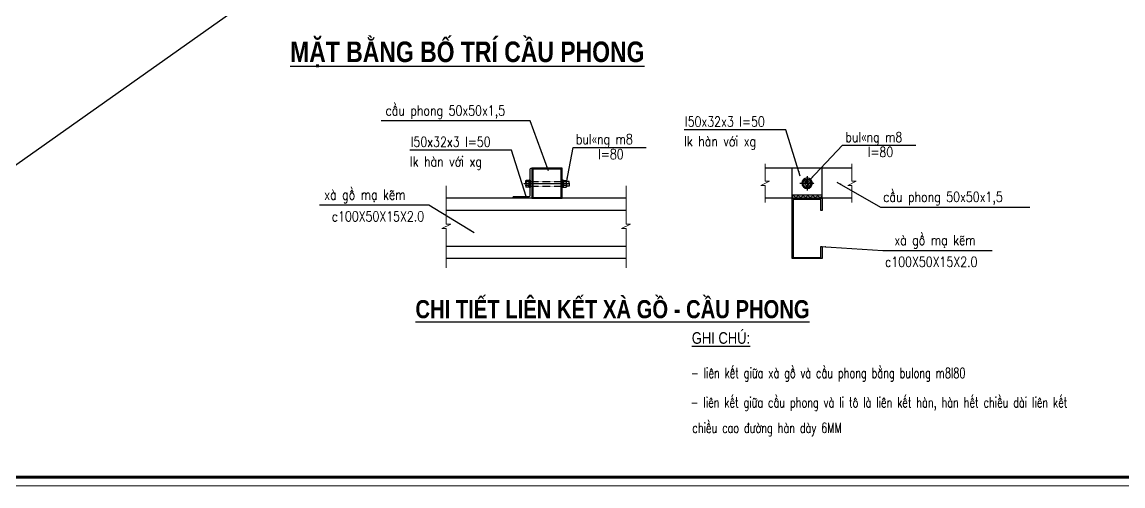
# Model space of a CAD drawing. Header units: millimetres. Extents: x -295047 to 263296, y -724756 to -308748.
# Drawn here: x 103529 to 123245, y -368365 to -360068 of the extents above; entities that cross this region are included whole.
import ezdxf
from ezdxf.enums import TextEntityAlignment as Align

# ---------------------------------------------------------------- set-up
doc = ezdxf.new("R2010")
doc.units = ezdxf.units.MM
doc.header["$MEASUREMENT"] = 0
doc.linetypes.add('CENTER2', pattern=[1.125, 0.75, -0.125, 0.125, -0.125])
doc.linetypes.add('HIDDEN2', pattern=[0.1875, 0.125, -0.0625])
doc.layers.get('Defpoints').update_dxf_attribs({"color": 1})
doc.layers.add('BOLTS', color=1, linetype='Continuous')
doc.layers.add('KCS_Plotter', color=11, linetype='Continuous', plot=False)
for name, color, linetype, lineweight in [('Khungten_LCDI', 7, 'Continuous', 5), ('LC Dim', 8, 'Continuous', 18), ('LC Hatch', 252, 'Continuous', 9), ('LC Net dam 1', 30, 'Continuous', 30), ('LC Net thay', 7, 'Continuous', 25), ('LC Text1', 3, 'Continuous', 20), ('LC Text2', 7, 'Continuous', 25), ('MANH', 147, 'Continuous', 13)]:
    doc.layers.add(name, color=color, linetype=linetype, lineweight=lineweight)
doc.styles.add('Khungten', font='VHAVAN.TTF', dxfattribs={"width": 0.9, "height": 5000})
doc.styles.add('LC 1', font='VHAVANB.TTF')
doc.styles.add('LC 3', font='vnsimli.shx', dxfattribs={"width": 0.75})
doc.styles.add('LC3', font='VHARIALB.TTF', dxfattribs={"width": 0.8})
doc.styles.add('romans.shx', font='romans.shx', dxfattribs={"width": 0.7, "bigfont": 'vns.shx'})
doc.styles.add('T2', font='VHARIAL.TTF', dxfattribs={"width": 0.8})
doc.styles.add('Title', font='VHBLACK.TTF', dxfattribs={"width": 0.8})
doc.dimstyles.new('D100X10', dxfattribs={"dimscale": 100, "dimtxt": 2.5, "dimasz": 1.2, "dimexe": 1, "dimexo": 0, "dimgap": 0.5, "dimtad": 1, "dimdec": 0, "dimlfac": 0.1, "dimzin": 0, "dimdsep": 46, "dimtxsty": 'romans.shx', "dimblk": 'ARCHTICK', "dimcen": 0.09, "dimdle": 1, "dimclrd": 8, "dimclre": 8, "dimclrt": 3, "dimadec": 0, "dimazin": 0, "dimtfac": 1, "dimtdec": 0, "dimtmove": 0, "dimatfit": 3, "dimfxl": 1, "dimtolj": 1, "dimtzin": 0, "dimarcsym": 0})

# ---------------------------------------------------------------- blocks, each defined once
blk = doc.blocks.new('TIEUDE1')
at = {"layer": 'LC Text2', "color": 7, "style": 'LC 1'}
blk.add_attdef('TIªU§Ò', text='', height=5, dxfattribs=at).set_placement((0, 0), align=Align.BOTTOM_CENTER)
blk.add_attdef('TL', text='', height=3, dxfattribs=at).set_placement((0, -2), align=Align.TOP_CENTER)
blk = doc.blocks.new('lcdi KC')
at = {"layer": 'Defpoints', "lineweight": 0}
blk.add_lwpolyline([(-1200, -14850), (-1200, 14850), (40800, 14850), (40800, -14850)], close=True, dxfattribs=at)
at = {"layer": 'Khungten_LCDI', "color": 5, "lineweight": 60}
blk.add_lwpolyline([(0, -14650), (0, 14650), (40600, 14650), (40600, -14650)], close=True, dxfattribs=at)
at = {"color": 7, "style": 'Khungten', "width": 0.8}
for tag, p in [('REVISION', (39499, -10746)), ('NGAYHT', (39546, -11609))]:
    blk.add_attdef(tag, text='', height=200, dxfattribs=at).set_placement(p, align=Align.CENTER)
at = {"layer": 'LC Text1', "style": 'Title', "width": 1.485915}
for tag, p, p2 in [('TENBANVE1', (36913, -8886), (40339, -8886)), ('TENBANVE2', (36913, -9562), (40339, -9562))]:
    blk.add_attdef(tag, text='', height=250, dxfattribs=at).set_placement(p, p2, align=Align.FIT)
at = {"layer": 'LC Text1', "style": 'Title', "width": 0.7}
blk.add_attdef('SOBANVE', text='', height=250, dxfattribs=at).set_placement((39562, -13896), align=Align.CENTER)
blk = doc.blocks.new('*U1143')
h = blk.add_hatch()
h.set_pattern_fill('ANSI31', color=8, scale=0.586667, angle=30, style=0)
h.set_pattern_definition([(165, (-1953.24174, 3115.80702), (-0.0189800633, -0.0708345606), [])])
edge = h.paths.add_edge_path()
edge.add_line((-3.1, 6.7), (-3.1, 6.7))
edge.add_ellipse((-3.6, 6.6), major_axis=(-0.405, 0.405), ratio=1, start_angle=231.1342, end_angle=305.0819)
edge.add_line((-3.5, 7.2), (-3.5, 7.2))
edge.add_line((-3.5, 7.2), (-2.6, 7.2))
edge.add_line((-2.6, 7.2), (-2.6, 7.2))
edge.add_ellipse((-2.5, 6.6), major_axis=(-0.405, 0.405), ratio=1, start_angle=-37.0022, end_angle=38.8658)
h = blk.add_hatch()
h.set_pattern_fill('ANSI31', color=8, scale=0.586667, angle=30, style=0)
h.set_pattern_definition([(195, (-1953.24174, -3124.60702), (-0.0189800633, 0.0708345606), [])])
edge = h.paths.add_edge_path()
edge.add_line((-3.1, 2.1), (-3.1, 2.1))
edge.add_ellipse((-3.6, 2.2), major_axis=(-0.405, 0.405), ratio=1, start_angle=144.9181, end_angle=218.8658, ccw=False)
edge.add_line((-3.5, 1.6), (-3.5, 1.6))
edge.add_line((-3.5, 1.6), (-2.6, 1.6))
edge.add_line((-2.6, 1.6), (-2.6, 1.6))
edge.add_ellipse((-2.5, 2.2), major_axis=(-0.405, 0.405), ratio=1, start_angle=51.1342, end_angle=127.0022, ccw=False)
h = blk.add_hatch()
h.set_pattern_fill('ANSI31', color=8, scale=0.586667, angle=30, style=0)
h.set_pattern_definition([(15, (1953.24174, 3115.80702), (0.0189800633, -0.0708345606), [])])
edge = h.paths.add_edge_path()
edge.add_line((3.1, 6.7), (3.1, 6.7))
edge.add_ellipse((3.6, 6.6), major_axis=(0.405, 0.405), ratio=1, start_angle=54.9181, end_angle=128.8658, ccw=False)
edge.add_line((3.5, 7.2), (3.5, 7.2))
edge.add_line((3.5, 7.2), (2.6, 7.2))
edge.add_line((2.6, 7.2), (2.6, 7.2))
edge.add_ellipse((2.5, 6.6), major_axis=(0.405, 0.405), ratio=1, start_angle=321.1342, end_angle=397.0022, ccw=False)
h = blk.add_hatch()
h.set_pattern_fill('ANSI31', color=8, scale=0.586667, angle=30, style=0)
h.set_pattern_definition([(345, (1953.24174, -3124.60702), (0.0189800633, 0.0708345606), [])])
edge = h.paths.add_edge_path()
edge.add_line((3.1, 2.1), (3.1, 2.1))
edge.add_ellipse((3.6, 2.2), major_axis=(0.405, 0.405), ratio=1, start_angle=141.1342, end_angle=215.0819)
edge.add_line((3.5, 1.6), (3.5, 1.6))
edge.add_line((3.5, 1.6), (2.6, 1.6))
edge.add_line((2.6, 1.6), (2.6, 1.6))
edge.add_ellipse((2.5, 2.2), major_axis=(0.405, 0.405), ratio=1, start_angle=232.9978, end_angle=308.8658)
h = blk.add_hatch()
h.set_pattern_fill('ANSI31', color=8, scale=0.586667, angle=30, style=0)
h.set_pattern_definition([(165, (-1953.24174, 3095.54595), (-0.0189800633, -0.0708345606), [])])
edge = h.paths.add_edge_path()
edge.add_line((-3.1, -55.6), (-3.1, -55.6))
edge.add_ellipse((-3.6, -55.6), major_axis=(-0.405, 0.405), ratio=1, start_angle=231.1342, end_angle=305.0819)
edge.add_line((-3.5, -55.1), (-3.5, -55.1))
edge.add_line((-3.5, -55.1), (-2.6, -55.1))
edge.add_line((-2.6, -55.1), (-2.6, -55.1))
edge.add_ellipse((-2.5, -55.6), major_axis=(-0.405, 0.405), ratio=1, start_angle=-37.0022, end_angle=38.8658)
h = blk.add_hatch()
h.set_pattern_fill('ANSI31', color=8, scale=0.586667, angle=30, style=0)
h.set_pattern_definition([(15, (1953.24174, 3095.54595), (0.0189800633, -0.0708345606), [])])
edge = h.paths.add_edge_path()
edge.add_line((3.1, -55.6), (3.1, -55.6))
edge.add_ellipse((3.6, -55.6), major_axis=(0.405, 0.405), ratio=1, start_angle=54.9181, end_angle=128.8658, ccw=False)
edge.add_line((3.5, -55.1), (3.5, -55.1))
edge.add_line((3.5, -55.1), (2.6, -55.1))
edge.add_line((2.6, -55.1), (2.6, -55.1))
edge.add_ellipse((2.5, -55.6), major_axis=(0.405, 0.405), ratio=1, start_angle=321.1342, end_angle=397.0022, ccw=False)
h = blk.add_hatch()
h.set_pattern_fill('ANSI31', color=8, scale=0.586667, angle=30, style=0)
h.set_pattern_definition([(195, (-1953.24174, -3144.868095), (-0.0189800633, 0.0708345606), [])])
edge = h.paths.add_edge_path()
edge.add_line((-3.1, -60.1), (-3.1, -60.1))
edge.add_ellipse((-3.6, -60.1), major_axis=(-0.405, 0.405), ratio=1, start_angle=144.9181, end_angle=218.8658, ccw=False)
edge.add_line((-3.5, -60.7), (-3.5, -60.7))
edge.add_line((-3.5, -60.7), (-2.6, -60.7))
edge.add_line((-2.6, -60.7), (-2.6, -60.7))
edge.add_ellipse((-2.5, -60.1), major_axis=(-0.405, 0.405), ratio=1, start_angle=51.1342, end_angle=127.0022, ccw=False)
h = blk.add_hatch()
h.set_pattern_fill('ANSI31', color=8, scale=0.586667, angle=30, style=0)
h.set_pattern_definition([(345, (1953.24174, -3144.868095), (0.0189800633, 0.0708345606), [])])
edge = h.paths.add_edge_path()
edge.add_line((3.1, -60.1), (3.1, -60.1))
edge.add_ellipse((3.6, -60.1), major_axis=(0.405, 0.405), ratio=1, start_angle=141.1342, end_angle=215.0819)
edge.add_line((3.5, -60.7), (3.5, -60.7))
edge.add_line((3.5, -60.7), (2.6, -60.7))
edge.add_line((2.6, -60.7), (2.6, -60.7))
edge.add_ellipse((2.5, -60.1), major_axis=(0.405, 0.405), ratio=1, start_angle=232.9978, end_angle=308.8658)
at = {"color": 8}
for p, q in [((-5.6, 2.2), (-5.6, 6.6)), ((0, 7.2), (-5, 7.2)), ((-3.1, 2.2), (-3.1, 6.6)), ((0, 7.2), (5, 7.2)), ((3.1, 2.2), (3.1, 6.6)), ((5.6, 2.2), (5.6, 6.6)), ((0, -60.7), (-5, -60.7)), ((-3.1, -60.1), (-3.1, -55.6)), ((0, -60.7), (5, -60.7)), ((3.1, -60.1), (3.1, -55.6))]:
    blk.add_line(p, q, dxfattribs=at)
at = {"color": 8, "linetype": 'CENTER2'}
blk.add_line((0, -66.5), (0, 11.2), dxfattribs=at)
at = {"color": 3, "linetype": 'HIDDEN2'}
for p, q in [((-4, 0), (-4, -53.5)), ((4, 0), (4, -53.5))]:
    blk.add_line(p, q, dxfattribs=at)
at = {"color": 3}
for points in [[(0, 1.6), (-5.8, 1.6, 0.414214), (-6.4, 1), (-6.4, 0.6, 0.414214), (-5.8, 0), (0, 0), (5.8, 0, 0.414214), (6.4, 0.6), (6.4, 1, 0.414214), (5.8, 1.6)], [(0, -53.5), (-5.8, -53.5, 0.414214), (-6.4, -54), (-6.4, -54.5, 0.414214), (-5.8, -55.1), (0, -55.1), (5.8, -55.1, 0.414214), (6.4, -54.5), (6.4, -54, 0.414214), (5.8, -53.5)]]:
    blk.add_lwpolyline(points, format="xyb", close=True, dxfattribs=at)
at = {"color": 8}
for points in [[(-5, -55.1, 0.414214), (-5.6, -55.6), (-5.6, -60.1, 0.414214), (-5, -60.7)], [(5, -55.1, -0.414214), (5.6, -55.6), (5.6, -60.1, -0.414214), (5, -60.7)]]:
    blk.add_lwpolyline(points, format="xyb", dxfattribs=at)
blk.add_lwpolyline([(-5, -55.1), (0, -55.1)], dxfattribs=at)
at = {"color": 3}
for points in [[(0, -65.1), (-3.9, -65.1, -0.414214), (-4, -65), (-4, -60.7)], [(0, -65.1), (3.9, -65.1, 0.414214), (4, -65), (4, -60.7)]]:
    blk.add_lwpolyline(points, format="xyb", dxfattribs=at)
at = {"color": 8}
for centre, start, end in [((-5, 6.6), 90, 180), ((-5, 2.2), 180, 270), ((-3.6, 6.6), 360, 90), ((-3.6, 2.2), 270, 0), ((-3.6, 2.2), 270, 0), ((-2.5, 6.6), 90, 180), ((-2.5, 2.2), 180, 270), ((-2.5, 2.2), 180, 270), ((2.5, 6.6), 360, 90), ((2.5, 2.2), 270, 0), ((2.5, 2.2), 270, 0), ((3.6, 6.6), 90, 180), ((3.6, 2.2), 180, 270), ((3.6, 2.2), 180, 270), ((5, 6.6), 360, 90), ((5, 2.2), 270, 0), ((-3.6, -55.6), 360, 90), ((-2.5, -55.6), 90, 180), ((2.5, -55.6), 360, 90), ((3.6, -55.6), 90, 180), ((-3.6, -60.1), 270, 0), ((-3.6, -60.1), 270, 0), ((-2.5, -60.1), 180, 270), ((-2.5, -60.1), 180, 270), ((2.5, -60.1), 270, 0), ((2.5, -60.1), 270, 0), ((3.6, -60.1), 180, 270), ((3.6, -60.1), 180, 270)]:
    blk.add_arc(centre, 0.573, start, end, dxfattribs=at)
blk = doc.blocks.new('_ArchTick')
at = {"color": 0, "linetype": 'ByBlock', "const_width": 0.15}
blk.add_lwpolyline([(-0.5, -0.5), (0.5, 0.5)], dxfattribs=at)
blk = doc.blocks.new('*U998')
h = blk.add_hatch()
h.set_pattern_fill('ANSI31', color=250, scale=0.06, angle=210, style=0)
h.set_pattern_definition([(255, (0, -8e-13), (0.184009, -0.049305), [])])
h.paths.add_polyline_path([(-6.4, 3.7), (-5.9, 3.4, -0.129049), (-4.6, 4.7)])
h.paths.add_polyline_path([(-5.9, 3.4), (-6.4, 3.7), (-6.4, 1.6, -0.129049)])
h = blk.add_hatch(color=250)
h.paths.add_polyline_path([(0, 4, 0.414214), (-4, 0), (0, 0)])
h.paths.add_polyline_path([(4, 0), (0, 0), (0, -4, 0.414214)])
h = blk.add_hatch()
h.set_pattern_fill('ANSI31', color=250, scale=0.06, angle=150, style=0)
h.set_pattern_definition([(195, (0, -8e-13), (0.049305, -0.184009), [])])
h.paths.add_polyline_path([(0, 7.4), (0, 6.8, -0.129049), (1.8, 6.4)])
h.paths.add_polyline_path([(0, 6.8), (0, 7.4), (-1.8, 6.4, -0.129049)])
h = blk.add_hatch()
h.set_pattern_fill('ANSI31', color=250, scale=0.06, angle=90, style=0)
h.set_pattern_definition([(135, (0, -8e-13), (-0.134704, -0.134704), [])])
h.paths.add_polyline_path([(6.4, 3.7), (5.9, 3.4, -0.129049), (6.4, 1.6)])
h.paths.add_polyline_path([(5.9, 3.4), (6.4, 3.7), (4.6, 4.7, -0.129049)])
h = blk.add_hatch()
h.set_pattern_fill('ANSI31', color=250, scale=0.06, angle=270, style=0)
h.set_pattern_definition([(315, (0, -8e-13), (0.134704, 0.134704), [])])
h.paths.add_polyline_path([(-6.4, -3.7), (-5.9, -3.4, -0.129049), (-6.4, -1.6)])
h.paths.add_polyline_path([(-5.9, -3.4), (-6.4, -3.7), (-4.6, -4.7, -0.129049)])
h = blk.add_hatch()
h.set_pattern_fill('ANSI31', color=250, scale=0.06, angle=330, style=0)
h.set_pattern_definition([(15, (0, -8e-13), (-0.049305, 0.184009), [])])
h.paths.add_polyline_path([(0, -7.4), (0, -6.8, -0.129049), (-1.8, -6.4)])
h.paths.add_polyline_path([(0, -6.8), (0, -7.4), (1.8, -6.4, -0.129049)])
h = blk.add_hatch()
h.set_pattern_fill('ANSI31', color=250, scale=0.06, angle=30, style=0)
h.set_pattern_definition([(75, (0, -8e-13), (-0.184009, 0.049305), [])])
h.paths.add_polyline_path([(6.4, -3.7), (5.9, -3.4, -0.129049), (4.6, -4.7)])
h.paths.add_polyline_path([(5.9, -3.4), (6.4, -3.7), (6.4, -1.6, -0.129049)])
at = {"color": 8, "linetype": 'CENTER2'}
blk.add_line((0, 12), (0, -12), dxfattribs=at)
at = {"color": 3, "linetype": 'Continuous'}
blk.add_lwpolyline([(6.4, -3.7), (6.4, 3.7), (0, 7.4), (-6.4, 3.7), (-6.4, -3.7), (0, -7.4)], close=True, dxfattribs=at)
at = {"color": 8, "linetype": 'CENTER2'}
blk.add_lwpolyline([(-12, 0), (12, 0)], dxfattribs=at)
at = {"color": 250, "linetype": 'Continuous'}
blk.add_circle((0, 0), 8.8, dxfattribs=at)
at = {"color": 1}
blk.add_circle((0, 0), 4, dxfattribs=at)
for centre, start, end in [((-2.8, 1.6), 119.4134, 180.5866), ((0, 3.2), 59.4134, 120.5866), ((2.8, 1.6), 359.4134, 60.5866), ((-2.8, -1.6), 179.4134, 240.5866), ((0, -3.2), 239.4134, 300.5866), ((2.8, -1.6), 299.4134, 0.5866)]:
    blk.add_arc(centre, 3.61, start, end)
blk = doc.blocks.new('fsfsg')
at = {"layer": 'LC Hatch', "ltscale": 2}
h = blk.add_hatch(dxfattribs=at)
h.set_pattern_fill('ANSI37', color=256, scale=681.818182)
h.set_pattern_definition([(45, (-763818.4, 281570.58), (-60.2647825, 60.2647825), []), (135, (-763818.4, 281570.58), (-60.2647825, -60.2647825), [])])
h.paths.add_polyline_path([(3603, 1092), (2853, 1092), (2853, 1011), (3603, 1011)])
at = {"layer": 'LC Net dam 1', "ltscale": 2}
for points in [[(-3621, 1011), (-2871, 1011), (-2871, 1761), (-3621, 1761)], [(-3599, 1033), (-2894, 1033), (-2894, 1738), (-3599, 1738)]]:
    blk.add_lwpolyline(points, close=True, dxfattribs=at)
at = {"layer": 'LC Net dam 1'}
blk.add_lwpolyline([(3603, 711), (3573, 711), (3573, 981), (2883, 981), (2883, -459), (3573, -459), (3573, -189), (3603, -189), (3603, -489), (2853, -489), (2853, 1011), (3603, 1011), (3603, 711)], dxfattribs=at)
at = {"layer": 'LC Net thay'}
for p, q in [((4346, 1761), (2185, 1761)), ((2853, 1011), (2853, 1761)), ((3603, 1011), (3603, 1761)), ((-1279, 1011), (-5753, 1011)), ((4346, 1011), (2185, 1011)), ((-1279, 711), (-5753, 711)), ((-1279, -189), (-5753, -189)), ((-1279, -489), (-5753, -489))]:
    blk.add_line(p, q, dxfattribs=at)
at = {"layer": 'LC Net thay', "ltscale": 2}
blk.add_lwpolyline([(-3621, 1761), (-3621, 1011), (-4101, 1011), (-4101, 1018, -0.414214), (-4064, 1056), (-3704, 1056, 0.414214), (-3666, 1093), (-3666, 1723, -0.414214), (-3629, 1761)], format="xyb", close=True, dxfattribs=at)
at = {"layer": 'LC Net thay'}
blk.add_lwpolyline([(2853, 1011), (3603, 1011), (3603, 1092), (2853, 1092)], close=True, dxfattribs=at)
at = {"layer": 'MANH', "ltscale": 2}
for points in [[(2185, 904), (2185, 1332), (2078, 1332), (2292, 1439), (2185, 1439), (2185, 1868)], [(4346, 904), (4346, 1332), (4239, 1332), (4453, 1439), (4346, 1439), (4346, 1868)], [(-5753, -716), (-5753, 257), (-5866, 257), (-5641, 370), (-5753, 370), (-5753, 1320)], [(-1279, -716), (-1279, 257), (-1392, 257), (-1167, 370), (-1279, 370), (-1279, 1320)]]:
    blk.add_lwpolyline(points, dxfattribs=at)
at = {"layer": 'BOLTS', "xscale": -14.89361702127659, "yscale": 14.89361702127659, "zscale": 14.89361702127659, "rotation": 90}
for name, p in [('*U1143', (-3666, 1373)), ('*U998', (3228, 1386))]:
    blk.add_blockref(name, p, dxfattribs=at)
at = {"layer": 'LC Text1', "color": 3, "style": 'LC 3', "width": 0.8}
for s, p in [('cÇu phong 50x50x1,5', (-7264, 3069)), ('l50x32x3 l=50', (186, 2794)), ('l50x32x3 l=50', (-6639, 2291)), ('bul«ng m8', (-2528, 2356)), ('lk hµn víi xg', (167, 2304)), ('bul«ng m8', (4182, 2409)), ('l=80', (-1973, 1984)), ('l=80', (4737, 2038)), ('lk hµn víi xg', (-6658, 1801)), ('xµ gå m¹ kÏm', (-8792, 976)), ('cÇu phong 50x50x1,5', (5124, 922)), ('c100X50X15X2.0', (-8602, 435)), ('xµ gå m¹ kÏm', (5400, -153)), ('c100X50X15X2.0', (5171, -694))]:
    blk.add_text(s, height=250, dxfattribs=at).set_placement(p)
at = {"layer": 'LC Dim'}
for points in [[(-3213, 1690), (-3664, 2936), (-7378, 2936)], [(3057, 1559), (2697, 2714), (166, 2714)], [(-3768, 1056), (-4128, 2211), (-6659, 2211)], [(-2764, 1406), (-2598, 2276), (-775, 2276)], [(3288, 1460), (4111, 2329), (5935, 2329)], [(3968, 1415), (5057, 788), (8770, 788)], [(-5059, 154), (-6186, 842), (-8906, 842)], [(3573, -189), (5117, -286), (7837, -286)]]:
    blk.add_leader(points, dimstyle='D100X10', dxfattribs=at)

msp = doc.modelspace()

# ---------------------------------------------------------------- linework, layer by layer
at = {"layer": 'KCS_Plotter', "ltscale": 2}
msp.add_line((95295.8, -368365.3), (128895.8, -344605.3), dxfattribs=at)

# ---------------------------------------------------------------- block references
at = {"layer": 'LC Net thay'}
for name, p, xscale, yscale, zscale in [('lcdi KC', (96255.8, -356485.3), 0.8, 0.8, 0.8), ('fsfsg', (115265.5, -363947.4), 0.7193944491270804, 0.7193944491270804, 0.7193944491270804)]:
    msp.add_blockref(name, p, dxfattribs=dict(at, xscale=xscale, yscale=yscale, zscale=zscale))
at = {"layer": 'LC Text2'}
ref = msp.add_blockref('TIEUDE1', (111502.5, -360894), dxfattribs=dict(at, xscale=74.6666647301351, yscale=74.6666647301351, zscale=74.6666647301351))
ref.add_attrib('TIªU§Ò', '%%UmÆt b»ng bè trÝ cÇu phong', dxfattribs={"color": 7, "height": 367.69, "style": 'LC3', "width": 0.8}).set_placement((111502.5, -360894), align=Align.BOTTOM_CENTER)
ref = msp.add_blockref('TIEUDE1', (114103.3, -365462.2), dxfattribs=dict(at, xscale=65.78403364277337, yscale=65.78403364277337, zscale=65.78403364277337))
ref.add_attrib('TIªU§Ò', '%%Uchi tiÕt LI£N KÕT Xµ Gå - CÇU PHONG', dxfattribs={"color": 7, "height": 323.948, "style": 'LC3', "width": 0.8}).set_placement((114103.3, -365462.2), align=Align.BOTTOM_CENTER)

# ---------------------------------------------------------------- texts
at = {"layer": 'LC Text1', "color": 3, "style": 'LC 3', "width": 0.7}
for s, p in [('- liªn kÕt gi÷a xµ gå vµ cÇu phong b»ng bulong m8l80', (115506.8, -366435.9)), ('- liªn kÕt gi÷a cÇu phong vµ li t« lµ liªn kÕt hµn, hµn hÕt chiÒu dµi liªn kÕt', (115502, -366961.4)), ('chiÒu cao ®\xadêng hµn dµy 6MM', (115533, -367416.5))]:
    msp.add_text(s, height=181.333, dxfattribs=at).set_placement(p)
at = {"layer": 'LC Text2', "style": 'T2', "width": 0.8}
msp.add_text('%%Ughi chó:', height=207.568, dxfattribs=at).set_placement((115523.4, -365822.4))

doc.saveas('drawing.dxf')
